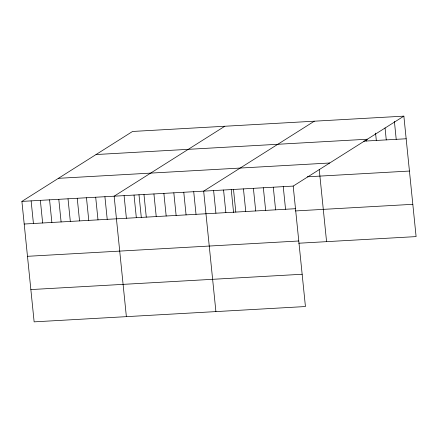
<?xml version="1.0" encoding="UTF-8"?>
<svg xmlns="http://www.w3.org/2000/svg" width="438" height="438" viewBox="0 0 438 438"><rect width="100%" height="100%" fill="white"/><g stroke="black" fill="none" stroke-linecap="round" stroke-linejoin="round"><path stroke-width="0.66" d="M403.863 116.141L293.197 186.084L305.434 306.54L34.137 321.859L21.9 201.398L132.566 131.46L403.863 116.141L416.1 236.602L298.721 243.227M224.809 126.248L114.143 196.191L126.374 316.652M314.336 121.195L203.67 191.138L215.907 311.599M96.048 154.537L367.345 139.224M363.721 141.162L406.163 138.769M58.418 178.321L329.715 163.002M307.312 176.815L409.442 171.05M21.9 201.398L293.197 186.084M24.2 224.026L295.497 208.707M295.442 210.941L412.82 204.316M27.479 256.312L298.776 240.993M30.857 289.573L302.154 274.259M394.392 121.359L396.215 139.328M385.051 127.912L386.267 139.892M375.574 133.13L376.319 140.45M366.239 139.684L366.371 141.014M319.231 169.38L326.573 241.656M283.249 186.643L285.549 209.271M273.301 187.207L275.601 209.835M263.353 187.771L265.652 210.393M253.405 188.329L255.704 210.957M243.457 188.893L245.756 211.516M233.509 189.451L235.808 212.08M231.231 189.479L233.569 212.507M223.566 190.015L225.86 212.638M213.618 190.574L215.912 213.202M193.722 191.702L196.021 214.324M183.774 192.26L186.073 214.888M173.826 192.824L176.125 215.447M163.878 193.382L166.177 216.011M153.93 193.946L156.229 216.569M143.982 194.505L146.281 217.133M138.988 194.686L141.332 217.713M134.033 195.069L136.333 217.697M124.091 195.633L126.385 218.255M104.917 196.711L107.217 219.339M95.692 197.231L97.992 219.86M86.467 197.757L88.766 220.38M77.247 198.277L79.541 220.9M68.021 198.797L70.321 221.42M58.796 199.317L61.096 221.94M49.571 199.838L51.87 222.466M40.351 200.358L42.645 222.986M31.125 200.878L33.425 223.506"/></g></svg>
